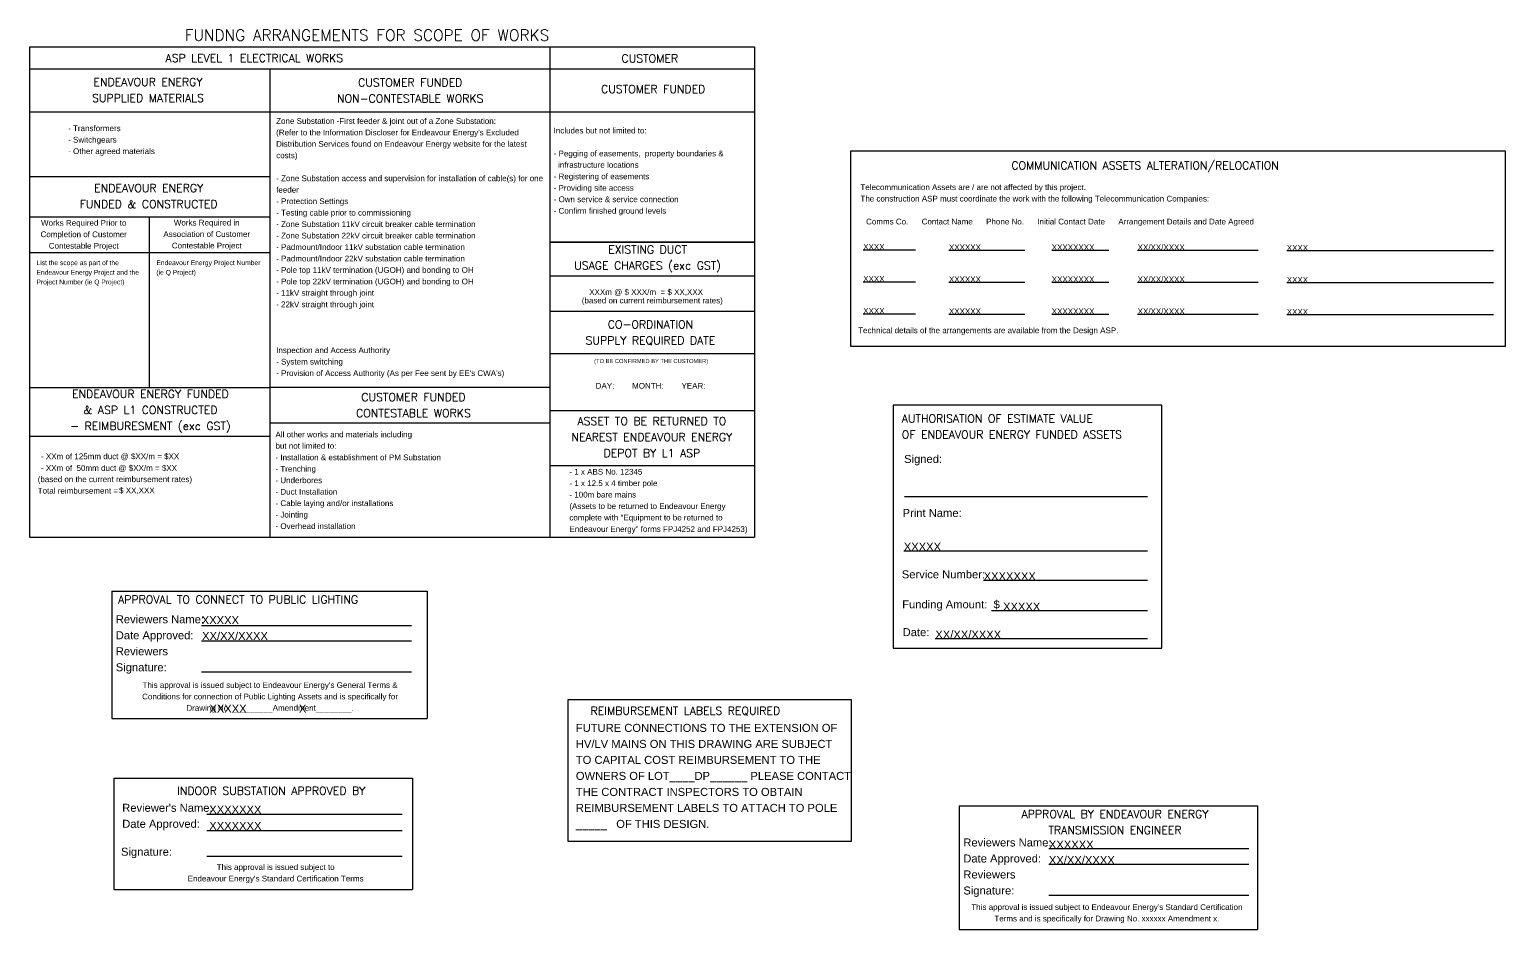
# Model space of a CAD drawing. Header units: metres. Extents: x -898 to 2770, y -622 to 757.
# Drawn here: x 1269.6 to 1730.7, y 320 to 601.2 of the extents above; entities that cross this region are included whole.
import ezdxf
from ezdxf.enums import TextEntityAlignment as Align

# ---------------------------------------------------------------- set-up
doc = ezdxf.new("R2010")
doc.units = ezdxf.units.M
doc.layers.get('0').update_dxf_attribs({"color": 6})
doc.layers.add('Notes', color=7, linetype='Continuous')
doc.styles.add('Elec', font='romand__.ttf')
doc.styles.get("Standard").update_dxf_attribs({"font": 'arial.ttf'})

# ---------------------------------------------------------------- blocks, each defined once
blk = doc.blocks.new('FUNDING_ARRANGEMENTS')
at = {"layer": 'Notes'}
for p, q in [((-0.01, 153.2), (226.51, 153.2)), ((162.56, 152.99), (162.56, 0)), ((226.51, 153.2), (226.51, 0)), ((0.01, 146.35), (226.51, 146.35)), ((75.07, 146.1), (75.07, 0)), ((0, 132.89), (226.51, 132.89)), ((75.07, 112.66), (0, 112.66)), ((75.07, 99.99), (0, 99.99)), ((37.35, 99.94), (37.35, 46.76)), ((0.08, 88.98), (75.01, 88.98)), ((162.56, 81.68), (226.51, 81.68)), ((162.56, 70.65), (226.51, 70.65)), ((162.56, 57.42), (226.51, 57.42)), ((0, 46.76), (75.07, 46.76)), ((75.07, 46.86), (162.56, 46.86)), ((162.56, 39.57), (226.51, 39.57)), ((75.04, 35.75), (162.56, 35.75)), ((0.06, 31.56), (75.04, 31.56)), ((162.56, 22.46), (226.51, 22.46))]:
    blk.add_line(p, q, dxfattribs=at)
blk.add_lwpolyline([(0, 153.2), (0, 0), (226.51, 0)], dxfattribs=at)
blk.add_polyline3d([(162.56, 92.18, 0), (226.51, 92.18, 0)], close=True, dxfattribs=at)
at = {"layer": 'Notes', "color": 7, "lineweight": -3, "style": 'Elec'}
for s, height, p in [('FUNDNG ARRANGEMENTS FOR SCOPE OF WORKS', 3.5, (48.5, 156.91)), ('ASP LEVEL 1 ELECTRICAL WORKS', 2.5, (42.46, 149.75)), (' CUSTOMER', 2.5, (183.21, 149.63))]:
    blk.add_text(s, height=height, dxfattribs=at).set_placement(p, align=Align.MIDDLE_LEFT)
blk.add_text('CUSTOMER FUNDED', height=2.5, dxfattribs=at).set_placement((194.83, 140.05), align=Align.MIDDLE_CENTER)
at = {"layer": 'Notes', "color": 7, "lineweight": -3}
for s, height, p in [('(TO BE CONFIRMED BY THE CUSTOMER)', 1.2816, (194.19, 55.06)), ('DAY:        MONTH:        YEAR:', 1.79, (194.01, 47.32))]:
    blk.add_text(s, height=height, dxfattribs=at).set_placement(p, align=Align.MIDDLE_CENTER)
at = {"layer": 'Notes', "color": 7, "lineweight": -3, "char_height": 2.5, "attachment_point": 5, "line_spacing_factor": 1.2, "style": 'Elec'}
for s, insert in [('ENDEAVOUR ENERGY \\PSUPPLIED MATERIALS', (37, 139.75)), ('CUSTOMER FUNDED \\PNON-CONTESTABLE WORKS', (118.92, 139.6)), ('ENDEAVOUR ENERGY \\PFUNDED & CONSTRUCTED', (37.22, 106.6)), ('EXISTING DUCT\\PUSAGE CHARGES (exc GST)', (193.08, 87)), ('CO-ORDINATION\\PSUPPLY REQUIRED DATE', (193.96, 63.89)), ('CUSTOMER FUNDED\\PCONTESTABLE WORKS', (119.92, 41.28)), ('ASSET TO BE RETURNED TO\\PNEAREST ENDEAVOUR ENERGY\\PDEPOT BY L1 ASP', (194.41, 31.29))]:
    blk.add_mtext(s, dxfattribs=dict(at, insert=insert))
at = {"layer": 'Notes', "color": 7, "lineweight": -3, "line_spacing_factor": 1.2}
for s, insert, char_height, width, attachment_point in [("Zone Substation -First feeder & joint out of a Zone Substation:\\P(Refer to the Information Discloser for Endeavour Energy's Excluded Distribution Services found on Endeavour Energy website for the latest costs)\\P\\P- Zone Substation access and supervision for installation of cable(s) for one feeder\\P- Protection Settings\\P- Testing cable prior to commissioning\\P- Zone Substation 11kV circuit breaker cable termination\\P- Zone Substation 22kV circuit breaker cable termination\\P- Padmount/Indoor 11kV substation cable termination\\P- Padmount/Indoor 22kV substation cable termination\\P- Pole top 11kV termination (UGOH) and bonding to OH\\P- Pole top 22kV termination (UGOH) and bonding to OH\\P- 11kV straight through joint\\P- 22kV straight through joint\\P\\P\\P\\PInspection and Access Authority\\P- System switching\\P- Provision of Access Authority (As per Fee sent by EE's CWA's)", (77.04, 130.96), 1.79, 83.976, 1), ('Includes but not limited to:\\P\\P- Pegging of easements,  property boundaries &\\P  infrastructure locations\\P- Registering of easements\\P- Providing site access\\P- Own service & service connection\\P- Confirm finished ground levels', (163.73, 114.28), 1.79, 56.9992, 4), ('Works Required Prior to Completion of Customer Contestable Project', (16.92, 94.39), 1.79, 30.6517, 5), ('Works Required in Association of Customer Contestable Project', (55.36, 94.46), 1.79, 30.6517, 5), ('List the scope as part of the \\PEndeavour Energy Project and the Project Number (ie Q Project)', (2.16, 82.55), 1.5, 35.4705, 4), ('Endeavour Energy Project Number (ie Q Project)', (39.62, 84.05), 1.5, 32.6321, 4), ('All other works and materials including\\Pbut not limited to:\\P- Installation & establishment of PM Substation\\P- Trenching\\P- Underbores\\P- Duct Installation\\P- Cable laying and/or installations\\P- Jointing\\P- Overhead installation', (76.83, 17.79), 1.79, 71.0135, 4), ('- 1 x ABS No. 12345\\P- 1 x 12.5 x 4 timber pole\\P- 100m bare mains\\P(Assets to be returned to Endeavour Energy complete with "Equipment to be returned to Endeavour Energy" forms FPJ4252 and FPJ4253)', (168.64, 11.25), 1.79, 57.8239, 4)]:
    blk.add_mtext(s, dxfattribs=dict(at, insert=insert, char_height=char_height, width=width, attachment_point=attachment_point))
at = {"layer": 'Notes', "color": 7, "lineweight": -3, "char_height": 1.79, "attachment_point": 4, "line_spacing_factor": 1.2}
for s, insert in [('- Transformers\\P- Switchgears\\P- Other agreed materials', (12.06, 123.95)), ('\\P \\P (based on the current reimbursement rates)\\P Total reimbursement = ', (1.86, 19.9))]:
    blk.add_mtext(s, dxfattribs=dict(at, insert=insert))
at = {"layer": 'Notes', "color": 7, "ltscale": 0.5, "insert": (194.54, 77.87), "char_height": 1.79, "width": 63.942, "attachment_point": 2}
blk.add_mtext('\\P(based on current reimbursement rates)', dxfattribs=at)
at = {"layer": 'Notes', "color": 7, "lineweight": -3, "insert": (37.77, 39.36), "char_height": 2.5, "width": 75.5225, "attachment_point": 5, "line_spacing_factor": 1.2, "style": 'Elec'}
blk.add_mtext('ENDEAVOUR ENERGY FUNDED \\P& ASP L1 CONSTRUCTED \\P- REIMBURESMENT (exc GST)', dxfattribs=at)
at = {"layer": 'Notes', "color": 7, "ltscale": 0.5, "flags": 4}
for tag, p in [('EXISTING_DUCT_USAGE_CHARGES', (174.85, 75.73)), ('-REIMBURESMENT_CHARGES1', (3.58, 24.39)), ('-REIMBURESMENT_CHARGES2', (3.58, 20.74)), ('TOTAL_REIMBURESMENT', (27.96, 13.75))]:
    blk.add_attdef(tag, p, '', height=1.79, dxfattribs=at)
blk = doc.blocks.new('*U74')
for p, q in [((0.22, 39.86), (0.22, 0)), ((0.22, 39.86), (98.76, 39.86)), ((98.76, 39.86), (98.76, 0)), ((0.22, 0), (98.76, 0))]:
    blk.add_line(p, q)
at = {"color": 7, "linetype": 'Continuous', "lineweight": -3}
for p, q in [((28.22, 29.14), (93.83, 29.14)), ((28.22, 24.29), (93.83, 24.29)), ((28.22, 14.62), (93.83, 14.62))]:
    blk.add_line(p, q, dxfattribs=at)
at = {"color": 7, "lineweight": -3, "style": 'Elec'}
blk.add_text('APPROVAL TO CONNECT TO PUBLIC LIGHTING', height=2.5, dxfattribs=at).set_placement((2.18, 37.23), align=Align.MIDDLE_LEFT)
at = {"color": 7, "lineweight": -3, "insert": (1.49, 23.17), "char_height": 2.5, "attachment_point": 4, "line_spacing_factor": 1.2}
blk.add_mtext('Reviewers Name:\\PDate Approved:\\PReviewers \\PSignature:', dxfattribs=at)
at = {"color": 7, "lineweight": -3, "insert": (49.68, 6.64), "char_height": 1.79, "width": 87.7381, "attachment_point": 5, "line_spacing_factor": 1.2}
blk.add_mtext("This approval is issued subject to Endeavour Energy's General Terms & Conditions for connection of Public Lighting Assets and is specifically for Drawing No. _________Amendment________.", dxfattribs=at)
at = {"color": 7, "lineweight": -3, "flags": 4}
for tag, p in [('REVIEWERS_NAME', (28.33, 29.51)), ('DATE_APPROVED', (28.45, 24.57)), ('DRAWING#', (29.74, 1.86)), ('AMENDMENT', (58.69, 1.86))]:
    blk.add_attdef(tag, p, '', height=2.5, dxfattribs=at)
blk = doc.blocks.new('NOTE_APPROVAL_INDOOR_SUB')
for p, q in [((0, 34.8), (0, 0)), ((0, 34.8), (93.28, 34.8)), ((93.28, 34.8), (93.28, 0)), ((0, 0), (93.28, 0))]:
    blk.add_line(p, q)
at = {"color": 7, "linetype": 'Continuous', "lineweight": -3}
for p, q in [((29.04, 23.55), (90.01, 23.55)), ((29.04, 18.45), (90.01, 18.45)), ((29.04, 10.38), (90.01, 10.38))]:
    blk.add_line(p, q, dxfattribs=at)
at = {"color": 7, "lineweight": -3, "style": 'Elec'}
blk.add_text('INDOOR SUBSTATION APPROVED BY', height=2.5, dxfattribs=at).set_placement((49.12, 30.87), align=Align.MIDDLE_CENTER)
at = {"color": 7, "lineweight": -3}
blk.add_text('Signature:', height=2.5, dxfattribs=at).set_placement((2.19, 11.81), align=Align.MIDDLE_LEFT)
at = {"color": 7, "lineweight": -3, "line_spacing_factor": 1.2}
for s, insert, char_height, attachment_point in [("Reviewer's Name:\\PDate Approved:", (2.57, 22.66), 2.5, 4), ("This approval is issued subject to\\PEndeavour Energy's Standard Certification Terms", (50.5, 4.94), 1.79, 5)]:
    blk.add_mtext(s, dxfattribs=dict(at, insert=insert, char_height=char_height, attachment_point=attachment_point))
at = {"color": 7, "lineweight": -3, "flags": 4}
for tag, p in [("REVIEWER'S_NAME", (29.76, 23.73)), ('DATE_APPROVED', (29.76, 18.63))]:
    blk.add_attdef(tag, p, '', height=2.5, dxfattribs=at)
blk = doc.blocks.new('*U76')
at = {"color": 7, "linetype": 'Continuous', "lineweight": -3, "ltscale": 5}
for p, q in [((3.981207, 30.157659), (20.361884, 30.157659)), ((30.75786, 30.027329), (54.442086, 30.027329)), ((62.863145, 30.027329), (80.757893, 30.027329)), ((89.705268, 30.027329), (127.336872, 30.027329)), ((136.284246, 29.880112), (200.881207, 29.880112)), ((3.981207, 20.157659), (20.361884, 20.157659)), ((30.75786, 20.027329), (54.442086, 20.027329)), ((62.863145, 20.027329), (80.757893, 20.027329)), ((89.705268, 20.027329), (127.336872, 20.027329)), ((136.284246, 19.880112), (200.881207, 19.880112)), ((3.981207, 10.157659), (20.361884, 10.157659)), ((30.75786, 10.027329), (54.442086, 10.027329)), ((62.863145, 10.027329), (80.757893, 10.027329)), ((89.705268, 10.027329), (127.336872, 10.027329)), ((136.284246, 9.880112), (200.881207, 9.880112))]:
    blk.add_line(p, q, dxfattribs=at)
at = {"color": 0}
blk.add_lwpolyline([(0, 0), (204.621271, 0), (204.621271, 60.924828), (0, 60.924828)], close=True, dxfattribs=at)
at = {"color": 7, "lineweight": -3, "style": 'Elec'}
blk.add_text('COMMUNICATION ASSETS ALTERATION/RELOCATION', height=2.5, dxfattribs=at).set_placement((50.247779, 56.493498), align=Align.MIDDLE_LEFT)
at = {"color": 7, "lineweight": -3}
blk.add_text('Comms Co.      Contact Name      Phone No.      Initial Contact Date      Arrangement Details and Date Agreed', height=1.79, dxfattribs=at).set_placement((4.876207, 38.952935), align=Align.MIDDLE_LEFT)
at = {"color": 7, "linetype": 'Continuous', "lineweight": -3, "ltscale": 5}
blk.add_text('Technical details of the arrangements are available from the Design ASP.', height=1.79, dxfattribs=at).set_placement((2.40355, 4.967655), align=Align.MIDDLE_LEFT)
at = {"color": 7, "lineweight": -3, "insert": (3.103213, 47.638984), "char_height": 1.79, "attachment_point": 4, "line_spacing_factor": 1.2}
blk.add_mtext('Telecommunication Assets are / are not affected by this project.\\PThe construction ASP must coordinate the work with the following Telecommunication Companies:', dxfattribs=at)
at = {"color": 7, "lineweight": -3, "flags": 4}
for tag, p in [('COMMS_CO1', (3.981207, 30.157659)), ('CONTACT_NAME1', (30.75786, 30.027329)), ('PHONE_NUMBER1', (62.863145, 30.027329)), ('CONTRACT_DATE1', (89.705268, 30.027329)), ('ARRANGEMENT_DETAIL&DATE_AGREED1', (136.284246, 29.880112)), ('COMMS_CO2', (3.981207, 20.157659)), ('CONTACT_NAME2', (30.75786, 20.027329)), ('PHONE_NUMBER2', (62.863145, 20.027329)), ('CONTRACT_DATE2', (89.705268, 20.027329)), ('ARRANGEMENT_DETAIL&DATE_AGREED2', (136.284246, 19.880112)), ('COMMS_CO3', (3.981207, 10.157659)), ('CONTACT_NAME3', (30.75786, 10.027329)), ('PHONE_NUMBER3', (62.863145, 10.027329)), ('CONTRACT_DATE3', (89.705268, 10.027329)), ('ARRANGEMENT_DETAIL&DATE_AGREED3', (136.284246, 9.880112))]:
    blk.add_attdef(tag, p, '', height=1.79, dxfattribs=at)
blk = doc.blocks.new('END$MARK$5$195')
at = {"color": 1}
blk.add_circle((-0.49514, 0), 5.99633, dxfattribs=at)
blk = doc.blocks.new('NOTE_IE-AUTHORISED-FUNDING')
at = {"color": 7, "linetype": 'Continuous', "lineweight": -3}
for p, q in [((3.55, 47.47), (79.49, 47.47)), ((3.36, 30.51), (79.49, 30.51)), ((28.3, 21.29), (79.49, 21.29)), ((30.76, 11.8), (79.49, 11.8)), ((13.21, 3.06), (79.49, 3.06))]:
    blk.add_line(p, q, dxfattribs=at)
at = {"color": 7, "lineweight": -3}
blk.add_lwpolyline([(0, 0), (84, 0), (84, 76), (0, 76)], close=True, dxfattribs=at)
at = {"color": 39, "lineweight": -3, "xscale": 0.009375, "yscale": 0.009375, "zscale": 0.009375}
blk.add_blockref('END$MARK$5$195', (24.07, 3.06), dxfattribs=at)
at = {"color": 7, "linetype": 'Continuous', "lineweight": -3, "xscale": 0.009375, "yscale": 0.009375, "zscale": 0.009375}
blk.add_blockref('END$MARK$5$195', (54.27, 3.06), dxfattribs=at)
at = {"color": 7, "lineweight": -3}
for s, p in [('Signed:', (3.46, 59.17)), ('Print Name:', (3, 42.3)), ('Service Number:', (2.74, 23.11)), ('Funding Amount:  $', (2.87, 13.73)), ('Date:    ', (3, 5.05))]:
    blk.add_text(s, height=2.5, dxfattribs=at).set_placement(p, align=Align.MIDDLE_LEFT)
at = {"color": 7, "lineweight": -3, "insert": (2.73, 69.3), "char_height": 2.5, "attachment_point": 4, "line_spacing_factor": 1.2, "style": 'Elec'}
blk.add_mtext('AUTHORISATION OF ESTIMATE VALUE\\POF ENDEAVOUR ENERGY FUNDED ASSETS', dxfattribs=at)
at = {"color": 7, "lineweight": -3, "flags": 4}
for tag, p in [('PRINT_NAME', (3.36, 30.51)), ('SERVICE_NUMBER', (29.69, 21.29)), ('FOUNDING_AMOUNT', (34.43, 12.56)), ('DATE', (13.21, 3.06))]:
    blk.add_attdef(tag, p, '', height=2.5, dxfattribs=at)
blk = doc.blocks.new('NOTE_REIMBURSE_LABELS')
blk.add_lwpolyline([(0, 0), (88.63, 0), (88.63, 44.22), (0, 44.22)], close=True)
at = {"color": 7, "lineweight": -3, "style": 'Elec'}
blk.add_text('REIMBURSEMENT LABELS REQUIRED', height=2.5, dxfattribs=at).set_placement((7.08, 40.79), align=Align.MIDDLE_LEFT)
at = {"color": 7, "lineweight": -3, "insert": (2.49, 20.05), "char_height": 2.5, "width": 85.8945, "attachment_point": 4, "line_spacing_factor": 1.2}
blk.add_mtext('FUTURE CONNECTIONS TO THE EXTENSION OF \\PHV/LV MAINS ON THIS DRAWING ARE SUBJECT \\PTO CAPITAL COST REIMBURSEMENT TO THE \\POWNERS OF LOT____DP______ PLEASE CONTACT \\PTHE CONTRACT INSPECTORS TO OBTAIN \\PREIMBURSEMENT LABELS TO ATTACH TO POLE \\P_____   OF THIS DESIGN.', dxfattribs=at)
at = {"color": 7, "lineweight": -3, "flags": 4}
for tag, p in [('LOT', (28.4, 19.12)), ('DP', (45.5, 19.12)), ('POLE_NO', (2.91, 4.21))]:
    blk.add_attdef(tag, p, '', height=2.5, dxfattribs=at)
blk = doc.blocks.new('*U77')
at = {"color": 7, "lineweight": -3}
for p, q in [((0.1, 38.81), (0.1, 0.21)), ((0.1, 38.81), (93.27, 38.81)), ((93.27, 38.81), (93.27, 0.21)), ((0.1, 0.21), (93.27, 0.21))]:
    blk.add_line(p, q, dxfattribs=at)
at = {"color": 7, "linetype": 'Continuous', "lineweight": -3}
for p, q in [((28.1, 25.49), (90.56, 25.49)), ((28.1, 20.64), (90.56, 20.64)), ((28.1, 10.97), (90.56, 10.97))]:
    blk.add_line(p, q, dxfattribs=at)
at = {"color": 7, "lineweight": -3, "insert": (48.75, 33.77), "char_height": 2.5, "attachment_point": 5, "line_spacing_factor": 1.2, "style": 'Elec'}
blk.add_mtext('APPROVAL BY ENDEAVOUR ENERGY \\PTRANSMISSION ENGINEER', dxfattribs=at)
at = {"color": 7, "lineweight": -3, "insert": (1.37, 19.52), "char_height": 2.5, "attachment_point": 4, "line_spacing_factor": 1.2}
blk.add_mtext('Reviewers Name:\\PDate Approved:\\PReviewers \\PSignature:', dxfattribs=at)
at = {"color": 7, "lineweight": -3, "insert": (46.22, 5.15), "char_height": 1.79, "width": 88.9531, "attachment_point": 5, "line_spacing_factor": 1.2}
blk.add_mtext("This approval is issued subject to Endeavour Energy's Standard Certification Terms and is specifically for Drawing No. xxxxxx Amendment x.", dxfattribs=at)
at = {"color": 7, "lineweight": -3, "flags": 4}
for tag, p in [('REVIEWERS_NAME', (29.07, 25.49)), ('DATE_APPROVED', (28.1, 20.64))]:
    blk.add_attdef(tag, p, '', height=2.5, dxfattribs=at)

msp = doc.modelspace()

# ---------------------------------------------------------------- block references
ref = msp.add_blockref('FUNDING_ARRANGEMENTS', (1269.58, 442.58))
ref.add_attrib('EXISTING_DUCT_USAGE_CHARGES', 'XXXm @ $ XXX/m  = $ XX,XXX', (1444.43, 518.31), dxfattribs={"layer": 'Notes', "color": 7, "ltscale": 0.5, "height": 1.79})
ref.add_attrib('-REIMBURESMENT_CHARGES1', '- XXm of 125mm duct @ $XX/m = $XX', (1273.16, 466.97), dxfattribs={"layer": 'Notes', "color": 7, "ltscale": 0.5, "height": 1.79})
ref.add_attrib('-REIMBURESMENT_CHARGES2', '- XXm of  50mm duct @ $XX/m = $XX', (1273.16, 463.32), dxfattribs={"layer": 'Notes', "color": 7, "ltscale": 0.5, "height": 1.79})
ref.add_attrib('TOTAL_REIMBURESMENT', '$ XX,XXX', (1297.55, 456.33), dxfattribs={"layer": 'Notes', "color": 7, "ltscale": 0.5, "height": 1.79})
ref = msp.add_blockref('*U76', (1526.03, 502.27))
ref.add_attrib('COMMS_CO1', 'XXXX', (1530.01, 532.43), dxfattribs={"color": 7, "lineweight": -3, "height": 1.79})
ref.add_attrib('CONTACT_NAME1', 'XXXXXX', (1556.79, 532.3), dxfattribs={"color": 7, "lineweight": -3, "height": 1.79})
ref.add_attrib('PHONE_NUMBER1', 'XXXXXXXX', (1588.9, 532.3), dxfattribs={"color": 7, "lineweight": -3, "height": 1.79})
ref.add_attrib('CONTRACT_DATE1', 'XX/XX/XXXX', (1615.74, 532.3), dxfattribs={"color": 7, "lineweight": -3, "height": 1.79})
ref.add_attrib('ARRANGEMENT_DETAIL&DATE_AGREED1', 'XXXX', (1662.32, 532.15), dxfattribs={"color": 7, "lineweight": -3, "height": 1.79})
ref.add_attrib('COMMS_CO2', 'XXXX', (1530.01, 522.43), dxfattribs={"color": 7, "lineweight": -3, "height": 1.79})
ref.add_attrib('CONTACT_NAME2', 'XXXXXX', (1556.79, 522.3), dxfattribs={"color": 7, "lineweight": -3, "height": 1.79})
ref.add_attrib('PHONE_NUMBER2', 'XXXXXXXX', (1588.9, 522.3), dxfattribs={"color": 7, "lineweight": -3, "height": 1.79})
ref.add_attrib('CONTRACT_DATE2', 'XX/XX/XXXX', (1615.74, 522.3), dxfattribs={"color": 7, "lineweight": -3, "height": 1.79})
ref.add_attrib('ARRANGEMENT_DETAIL&DATE_AGREED2', 'XXXX', (1662.32, 522.15), dxfattribs={"color": 7, "lineweight": -3, "height": 1.79})
ref.add_attrib('COMMS_CO3', 'XXXX', (1530.01, 512.43), dxfattribs={"color": 7, "lineweight": -3, "height": 1.79})
ref.add_attrib('CONTACT_NAME3', 'XXXXXX', (1556.79, 512.3), dxfattribs={"color": 7, "lineweight": -3, "height": 1.79})
ref.add_attrib('PHONE_NUMBER3', 'XXXXXXXX', (1588.9, 512.3), dxfattribs={"color": 7, "lineweight": -3, "height": 1.79})
ref.add_attrib('CONTRACT_DATE3', 'XX/XX/XXXX', (1615.74, 512.3), dxfattribs={"color": 7, "lineweight": -3, "height": 1.79})
ref.add_attrib('ARRANGEMENT_DETAIL&DATE_AGREED3', 'XXXX', (1662.32, 512.15), dxfattribs={"color": 7, "lineweight": -3, "height": 1.79})
ref = msp.add_blockref('NOTE_IE-AUTHORISED-FUNDING', (1539.33, 407.88))
ref.add_attrib('PRINT_NAME', 'XXXXX', (1542.69, 438.39), dxfattribs={"color": 7, "lineweight": -3, "height": 2.5})
ref.add_attrib('SERVICE_NUMBER', 'XXXXXXX', (1567.63, 429.17), dxfattribs={"color": 7, "lineweight": -3, "height": 2.5})
ref.add_attrib('FOUNDING_AMOUNT', 'XXXXX', (1573.7, 419.68), dxfattribs={"color": 7, "lineweight": -3, "height": 2.5})
ref.add_attrib('DATE', 'XX/XX/XXXX', (1552.54, 410.94), dxfattribs={"color": 7, "lineweight": -3, "height": 2.5})
ref = msp.add_blockref('*U74', (1295.03, 385.91))
ref.add_attrib('REVIEWERS_NAME', 'XXXXX', (1323.37, 415.43), dxfattribs={"color": 7, "lineweight": -3, "height": 2.5})
ref.add_attrib('DATE_APPROVED', 'XX/XX/XXXX', (1323.48, 410.48), dxfattribs={"color": 7, "lineweight": -3, "height": 2.5})
ref.add_attrib('DRAWING#', ' XXXXX', (1324.78, 387.77), dxfattribs={"color": 7, "lineweight": -3, "height": 2.5})
ref.add_attrib('AMENDMENT', 'X', (1353.72, 387.77), dxfattribs={"color": 7, "lineweight": -3, "height": 2.5})
msp.add_blockref('NOTE_REIMBURSE_LABELS', (1437.75, 347.6))
ref = msp.add_blockref('NOTE_APPROVAL_INDOOR_SUB', (1295.96, 332.51))
ref.add_attrib("REVIEWER'S_NAME", 'XXXXXXX', (1325.72, 356.24), dxfattribs={"color": 7, "lineweight": -3, "height": 2.5})
ref.add_attrib('DATE_APPROVED', 'XXXXXXX', (1325.72, 351.15), dxfattribs={"color": 7, "lineweight": -3, "height": 2.5})
ref = msp.add_blockref('*U77', (1559.92, 319.81))
ref.add_attrib('REVIEWERS_NAME', 'XXXXXX', (1588.02, 345.3), dxfattribs={"color": 7, "lineweight": -3, "height": 2.5})
ref.add_attrib('DATE_APPROVED', 'XX/XX/XXXX', (1588.02, 340.45), dxfattribs={"color": 7, "lineweight": -3, "height": 2.5})

doc.saveas('drawing.dxf')
